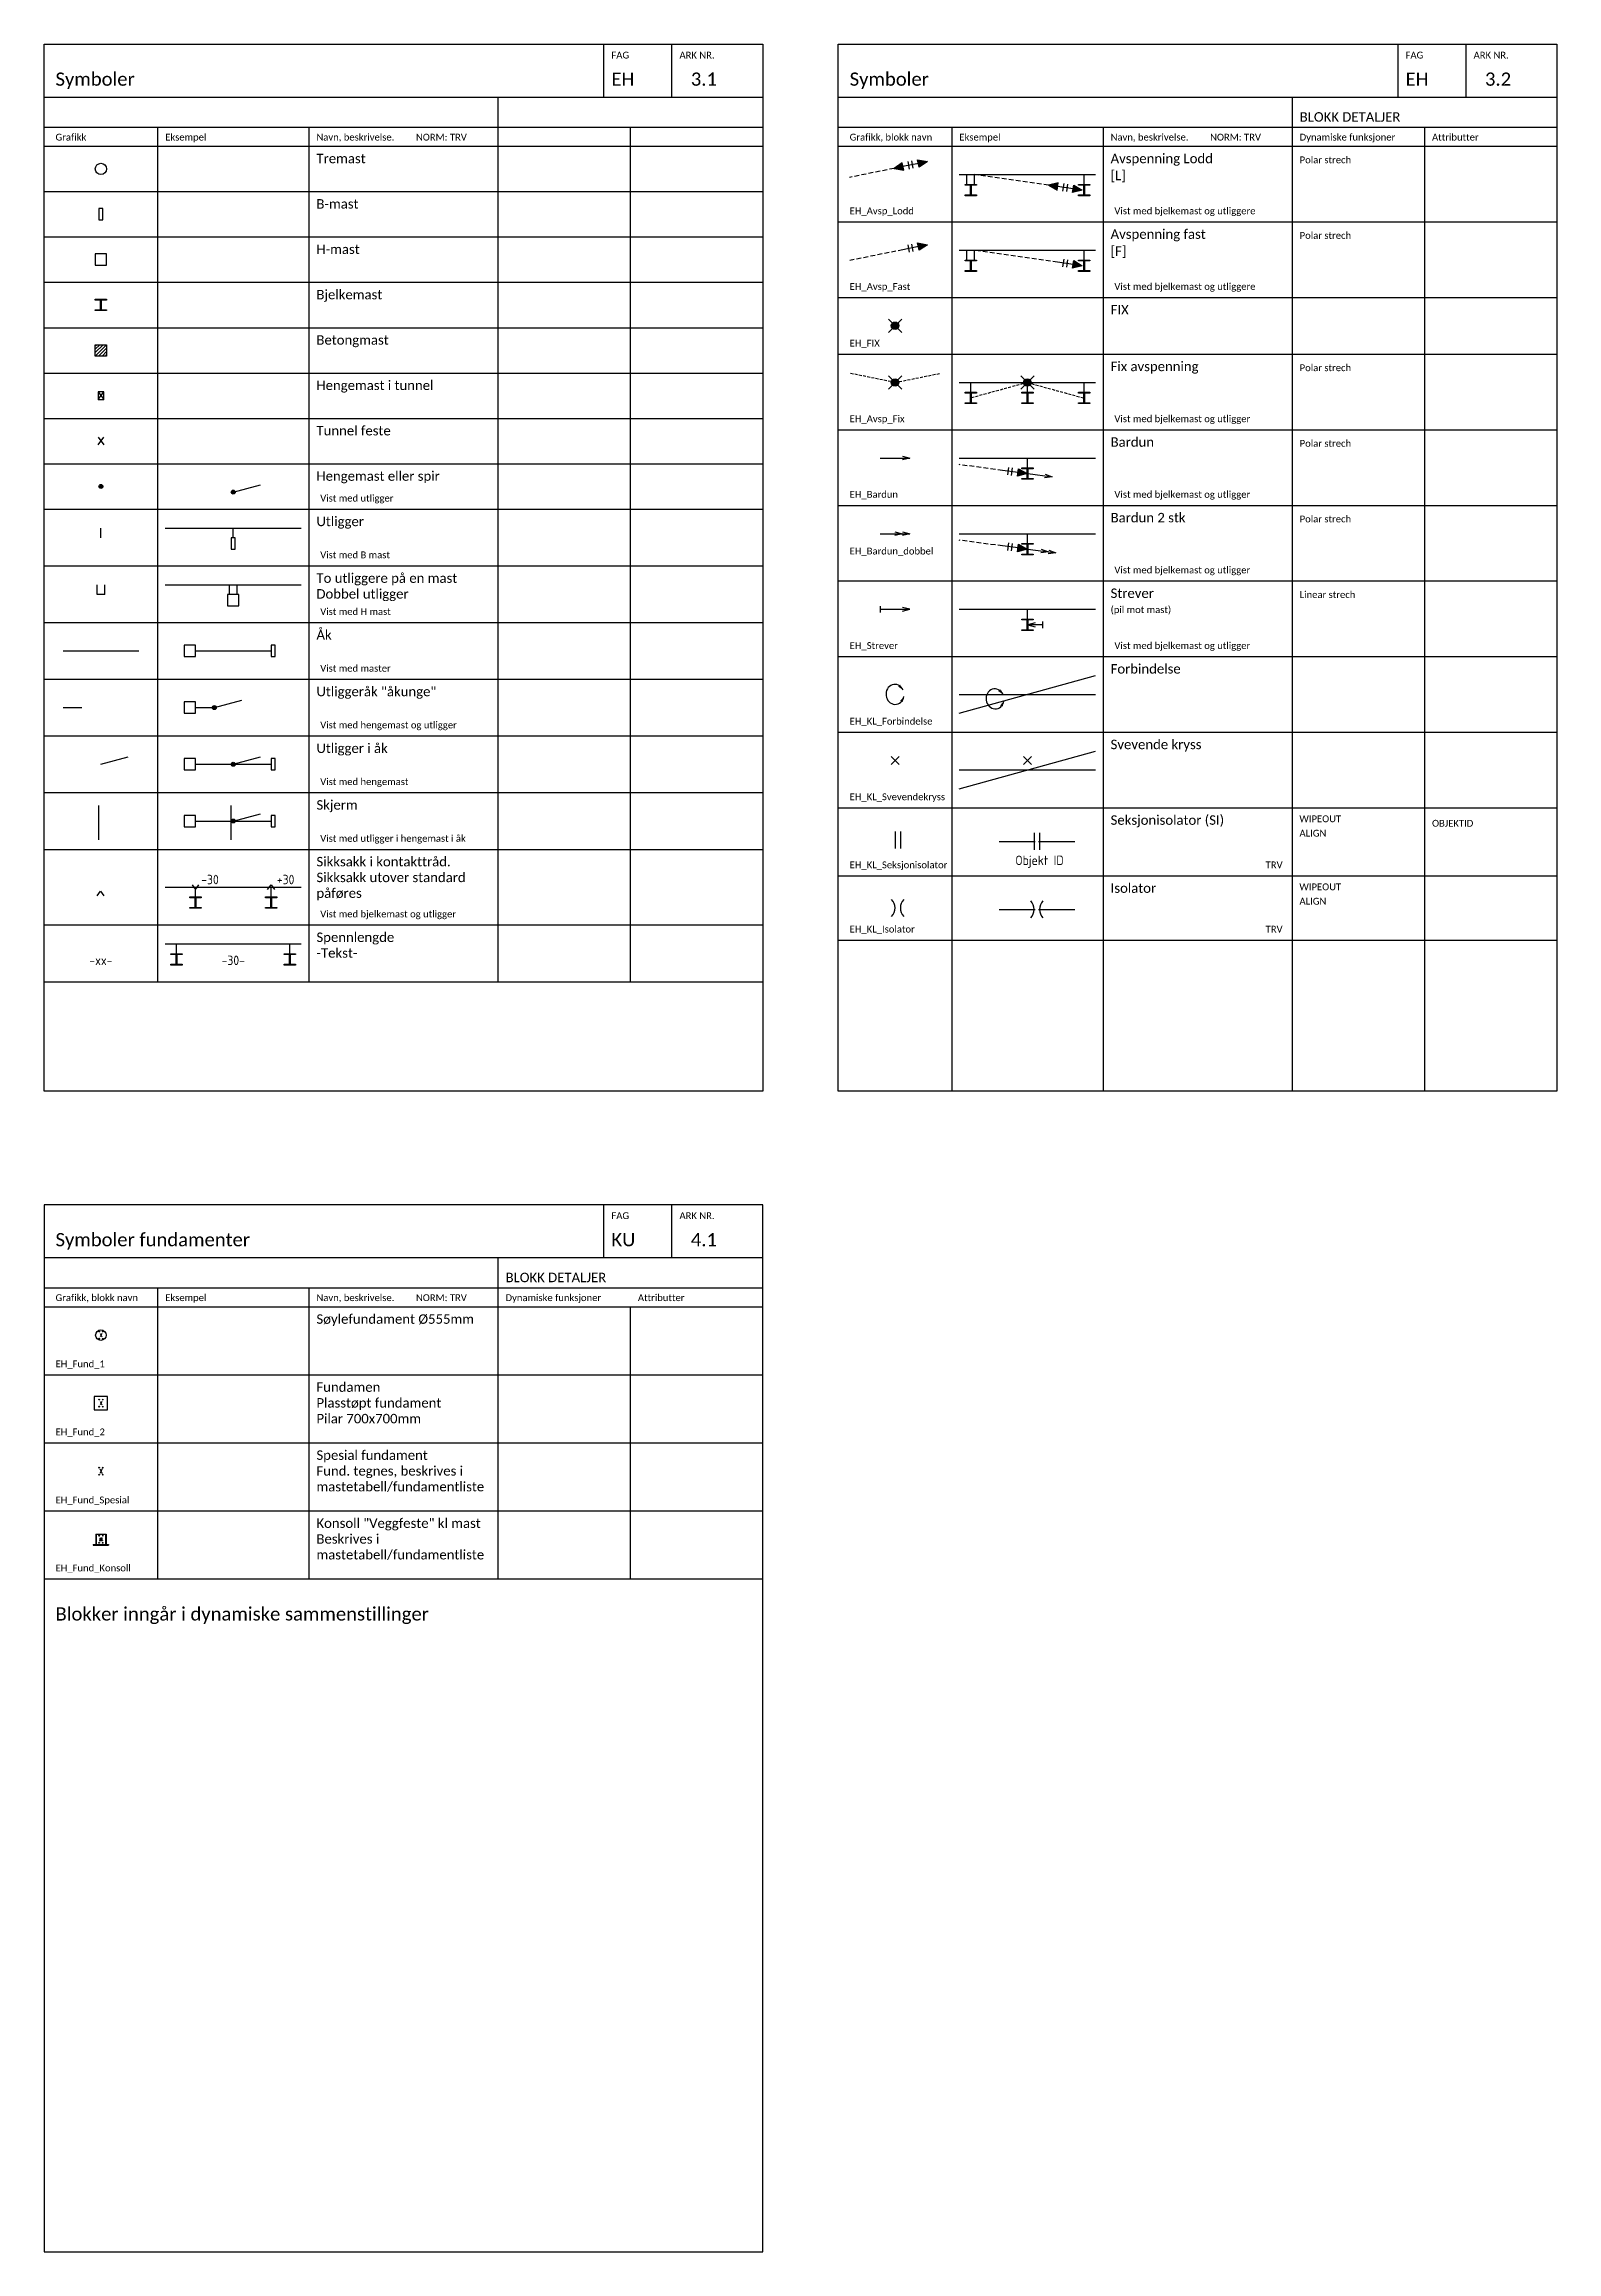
# Model space of a CAD drawing. Header units: metres. Extents: x -220 to 846, y -1228 to 277.
# Drawn here: x 0 to 400, y -921 to -337 of the extents above; entities that cross this region are included whole.
import ezdxf
from ezdxf.enums import TextEntityAlignment as Align

# ---------------------------------------------------------------- set-up
doc = ezdxf.new("R2010")
doc.units = ezdxf.units.M
doc.set_wipeout_variables(frame=1)
doc.linetypes.add('HIDDEN', pattern=[0.375, 0.25, -0.125])
doc.layers.add('-Wipeoutframe', color=7, linetype='Continuous', true_color=0xfefefe)
doc.layers.add('JBTEH_ATT_OBJEKTID', color=2, linetype='Continuous', lineweight=25)
for name, color, linetype in [('JBTEH_KL_Fundamernt', 4, 'Continuous'), ('JBTEH_KL_Mast_Komponenter', 4, 'Continuous'), ('JBTEH_KL_Mast_staal', 2, 'Continuous'), ('JBTEH_KL_Sikksakk', 5, 'Continuous'), ('JBTEH_KL_Utligger', 4, 'Continuous'), ('JBTEH_Komponenter', 4, 'Continuous'), ('JBTEH_KTL_Sort', 7, 'Continuous'), ('RAMME', 5, 'Continuous'), ('RAMME SYMBOLER', 4, 'Continuous'), ('RAMME TEKST', 7, 'Continuous')]:
    doc.layers.add(name, color=color, linetype=linetype)
doc.layers.add('JBTEH_KL_xNonPLT_Fundament_1-1 plan', color=21, linetype='Continuous', plot=False)
doc.styles.add('Calibri', font='calibri.ttf')
doc.styles.add('ISO25', font='isocp.shx', dxfattribs={"width": 0.9, "height": 2.5})

# ---------------------------------------------------------------- blocks, each defined once
blk = doc.blocks.new('*U100')
blk.add_line((0, 0), (7.875, 0))
blk.add_lwpolyline([(5.875, 0.5), (7.875, 0), (5.875, -0.5)])
blk = doc.blocks.new('*U95')
h = blk.add_hatch(color=4)
h.dxf.hatch_style = 1
h.paths.add_polyline_path([(14.29, 1.89), (13.89, 3.85), (11.73, 2.39)])
h = blk.add_hatch(color=4)
h.dxf.hatch_style = 1
h.paths.add_polyline_path([(18.38, 2.72), (17.98, 4.68), (20.55, 4.19)])
at = {"linetype": 'HIDDEN', "ltscale": 5}
blk.add_line((11.73, 2.39), (0, 0), dxfattribs=at)
at = {"color": 4}
for p, q in [((18.18, 3.7), (14.09, 2.87)), ((15.85, 2.21), (15.45, 4.17)), ((16.83, 2.41), (16.43, 4.37))]:
    blk.add_line(p, q, dxfattribs=at)
for points in [[(14.29, 1.89), (13.89, 3.85), (11.73, 2.39)], [(18.38, 2.72), (17.98, 4.68), (20.55, 4.19)]]:
    blk.add_lwpolyline(points, close=True, dxfattribs=at)
blk = doc.blocks.new('*U91')
h = blk.add_hatch(color=4)
h.dxf.hatch_style = 1
h.paths.add_polyline_path([(18.38, 2.72), (17.98, 4.68), (20.55, 4.19)])
at = {"linetype": 'HIDDEN', "ltscale": 5}
blk.add_line((14.09, 2.87), (0, 0), dxfattribs=at)
at = {"color": 4}
for p, q in [((18.18, 3.7), (14.09, 2.87)), ((15.85, 2.21), (15.45, 4.17)), ((16.83, 2.41), (16.43, 4.37))]:
    blk.add_line(p, q, dxfattribs=at)
blk.add_lwpolyline([(18.38, 2.72), (17.98, 4.68), (20.55, 4.19)], close=True, dxfattribs=at)
blk = doc.blocks.new('EH_KL_Forbinelse')
for points in [[(-0.24, 1.76, 0, 0.75, 0), (-1.25, 2.87, 0, 0, 0)], [(0, 0, 0, 0.75, 0), (-0.67, -1.34, 0, 0, 0)]]:
    blk.add_lwpolyline(points, format="xyseb")
blk.add_ellipse((-2.34, 0.57), major_axis=(-0.34, 2.63), ratio=0.899396, start_param=5.060386, end_param=10.660651)
blk = doc.blocks.new('*U104')
for p, q in [((0, 0.875), (0, -0.875)), ((0, 0), (7.875, 0)), ((7.875, 0), (5.875, 0.5)), ((5.875, -0.5), (7.875, 0))]:
    blk.add_line(p, q)
blk = doc.blocks.new('EH_FIX')
h = blk.add_hatch(color=256)
h.dxf.hatch_style = 1
edge = h.paths.add_edge_path()
edge.add_arc((0, 0), 1, 0, 360)
for p, q in [((1.77, 1.77), (-1.77, -1.77)), ((-1.77, 1.77), (1.77, -1.77))]:
    blk.add_line(p, q)
blk.add_circle((0, 0), 1)
blk = doc.blocks.new('EH_KL_Svevendekryss')
for p, q in [((-1.06, -1.06), (1.06, 1.06)), ((-1.06, 1.06), (1.06, -1.06))]:
    blk.add_line(p, q)
blk = doc.blocks.new('*U97')
h = blk.add_hatch(color=256)
h.dxf.hatch_style = 1
edge = h.paths.add_edge_path()
edge.add_arc((0, 0), 1, 0, 360)
at = {"linetype": 'HIDDEN', "ltscale": 3}
for q in [(-12, 2.44), (12, 2.44)]:
    blk.add_line((0, 0), q, dxfattribs=at)
for p, q in [((1.77, 1.77), (-1.77, -1.77)), ((-1.77, 1.77), (1.77, -1.77))]:
    blk.add_line(p, q)
blk.add_circle((0, 0), 1)
blk = doc.blocks.new('*U102')
blk.add_line((0, 0), (7.875, 0))
for points in [[(3.875, 0.5), (5.875, 0), (3.875, -0.5)], [(5.875, 0.5), (7.875, 0), (5.875, -0.5)]]:
    blk.add_lwpolyline(points)
blk = doc.blocks.new('*U96')
h = blk.add_hatch(color=4)
h.dxf.hatch_style = 1
h.paths.add_polyline_path([(21.84, -4.15), (22.12, -2.17), (19.59, -2.82)])
h = blk.add_hatch(color=4)
h.dxf.hatch_style = 1
h.paths.add_polyline_path([(25.97, -4.75), (26.25, -2.77), (28.5, -4.1)])
at = {"linetype": 'HIDDEN', "ltscale": 5}
blk.add_line((19.59, -2.82), (0, 0), dxfattribs=at)
at = {"color": 4}
for p, q in [((26.11, -3.76), (21.98, -3.16)), ((23.41, -4.38), (23.69, -2.4)), ((24.4, -4.52), (24.68, -2.54))]:
    blk.add_line(p, q, dxfattribs=at)
for points in [[(21.84, -4.15), (22.12, -2.17), (19.59, -2.82)], [(25.97, -4.75), (26.25, -2.77), (28.5, -4.1)]]:
    blk.add_lwpolyline(points, close=True, dxfattribs=at)
blk = doc.blocks.new('*U92')
h = blk.add_hatch(color=4)
h.dxf.hatch_style = 1
h.paths.add_polyline_path([(25.97, -4.75), (26.25, -2.77), (28.5, -4.1)])
at = {"linetype": 'HIDDEN', "ltscale": 5}
blk.add_line((21.98, -3.16), (0, 0), dxfattribs=at)
at = {"color": 4}
for p, q in [((26.11, -3.76), (21.98, -3.16)), ((23.41, -4.38), (23.69, -2.4)), ((24.4, -4.52), (24.68, -2.54))]:
    blk.add_line(p, q, dxfattribs=at)
blk.add_lwpolyline([(25.97, -4.75), (26.25, -2.77), (28.5, -4.1)], close=True, dxfattribs=at)
blk = doc.blocks.new('*U98')
h = blk.add_hatch(color=256)
h.dxf.hatch_style = 1
edge = h.paths.add_edge_path()
edge.add_arc((0, 0), 1, 0, 360)
at = {"linetype": 'HIDDEN', "ltscale": 3}
for q in [(-14.91, -4.1), (14.91, -4.1)]:
    blk.add_line((0, 0), q, dxfattribs=at)
for p, q in [((1.77, 1.77), (-1.77, -1.77)), ((-1.77, 1.77), (1.77, -1.77))]:
    blk.add_line(p, q)
blk.add_circle((0, 0), 1)
blk = doc.blocks.new('*U99')
blk.add_line((0, 0), (6.5, -0.86))
blk.add_lwpolyline([(4.58, -0.1), (6.5, -0.86), (4.45, -1.09)])
blk = doc.blocks.new('*U93')
h = blk.add_hatch(color=4)
h.dxf.hatch_style = 1
h.paths.add_polyline_path([(15.39, -3.05), (15.65, -1.07), (17.91, -2.37)])
at = {"linetype": 'HIDDEN', "ltscale": 5}
blk.add_line((11.38, -1.51), (0, 0), dxfattribs=at)
at = {"color": 4}
for p, q in [((15.52, -2.06), (11.38, -1.51)), ((12.82, -2.71), (13.08, -0.73)), ((13.81, -2.84), (14.08, -0.86))]:
    blk.add_line(p, q, dxfattribs=at)
blk.add_lwpolyline([(15.39, -3.05), (15.65, -1.07), (17.91, -2.37)], close=True, dxfattribs=at)
blk = doc.blocks.new('*U94')
h = blk.add_hatch(color=4)
h.dxf.hatch_style = 1
h.paths.add_polyline_path([(15.39, -3.04), (15.65, -1.05), (17.91, -2.36)])
at = {"linetype": 'HIDDEN', "ltscale": 5}
blk.add_line((11.38, -1.5), (0, 0), dxfattribs=at)
at = {"color": 4}
for p, q in [((15.52, -2.05), (11.38, -1.5)), ((12.82, -2.7), (13.08, -0.72)), ((13.81, -2.83), (14.08, -0.85))]:
    blk.add_line(p, q, dxfattribs=at)
blk.add_lwpolyline([(15.39, -3.04), (15.65, -1.05), (17.91, -2.36)], close=True, dxfattribs=at)
blk = doc.blocks.new('*U101')
blk.add_line((0, 0), (7.46, -0.97))
for points in [[(3.56, 0.04), (5.48, -0.71), (3.43, -0.95)], [(5.54, -0.22), (7.46, -0.97), (5.41, -1.21)]]:
    blk.add_lwpolyline(points)
blk = doc.blocks.new('*U103')
for p, q in [((0, 0.875), (0, -0.875)), ((0, 0), (4, 0)), ((4, 0), (2, 0.5)), ((2, -0.5), (4, 0))]:
    blk.add_line(p, q)
blk = doc.blocks.new('EH_Hengemast_aak')
h = blk.add_hatch(color=256)
h.dxf.hatch_style = 1
edge = h.paths.add_edge_path()
edge.add_arc((0, 0), 0.525, 0, 360)
blk.add_circle((0, 0), 0.525)
blk = doc.blocks.new('EH_Fund_1')
for p, q in [((-0.55, 1.07), (-0.41, 0.8)), ((-0.23, 0.45), (0.23, -0.45)), ((0.23, 0.45), (-0.23, -0.45)), ((0.55, 1.07), (0.41, 0.8)), ((-0.41, -0.8), (-0.55, -1.07)), ((0.41, -0.8), (0.55, -1.07))]:
    blk.add_line(p, q)
for centre, radius in [((0, 0), 1.39), ((-0.48, 0.94), 0.1), ((0.48, 0.94), 0.1), ((-0.48, -0.94), 0.1), ((0.48, -0.94), 0.1)]:
    blk.add_circle(centre, radius)
blk = doc.blocks.new('EH_Fund_2')
for p, q in [((-0.55, 1.07), (-0.41, 0.8)), ((0.23, 0.45), (-0.23, -0.45)), ((-0.23, 0.45), (0.23, -0.45)), ((0.55, 1.07), (0.41, 0.8)), ((-0.41, -0.8), (-0.55, -1.07)), ((0.41, -0.8), (0.55, -1.07))]:
    blk.add_line(p, q)
blk.add_lwpolyline([(-1.75, -1.75), (1.75, -1.75), (1.75, 1.75), (-1.75, 1.75)], close=True)
for centre in [(-0.48, 0.94), (0.48, 0.94), (-0.48, -0.93), (0.48, -0.93)]:
    blk.add_circle(centre, 0.1)
blk = doc.blocks.new('EH_Fund_Spesial')
for p, q in [((0.32, 0.62), (-0.32, -0.62)), ((-0.32, 0.62), (0.32, -0.62))]:
    blk.add_line(p, q)
for centre in [(-0.48, 0.94), (0.48, 0.94), (-0.48, -0.93), (0.48, -0.93)]:
    blk.add_circle(centre, 0.1)
blk = doc.blocks.new('EH_Fund_konsoll')
for p, q in [((-1.38, 1.38), (1.38, 1.38)), ((-1.38, 1.38), (-1.38, -1.38)), ((-1.25, 1.38), (-1.25, -1.38)), ((-0.55, 1.07), (-0.41, 0.8)), ((0.23, 0.45), (-0.23, -0.45)), ((-0.23, 0.45), (0.23, -0.45)), ((0.55, 1.07), (0.41, 0.8)), ((1.25, 1.38), (1.25, -1.38)), ((1.38, 1.38), (1.38, -1.38)), ((-2, -1.38), (2, -1.38)), ((-2, -1.38), (-2, -1.57)), ((-2, -1.57), (2, -1.57)), ((-1.38, -1.38), (1.38, -1.38)), ((-0.41, -0.8), (-0.55, -1.07)), ((0.41, -0.8), (0.55, -1.07)), ((2, -1.38), (2, -1.57))]:
    blk.add_line(p, q)
for centre in [(-0.48, 0.94), (0.48, 0.94), (-0.48, -0.93), (0.48, -0.93)]:
    blk.add_circle(centre, 0.1)
blk = doc.blocks.new('*U131')
at = {"layer": 'JBTEH_ATT_OBJEKTID', "style": 'ISO25'}
blk.add_attdef('OBJEKTID', text='', height=2.5, dxfattribs=at).set_placement((1.4, -6.25), align=Align.CENTER)
blk.add_wipeout([(0.302, -0.6), (0.302, 0.6), (1.098, 0.6), (1.098, -0.6)]).dxf.layer = '-Wipeoutframe'
at = {"color": 7}
for p, q in [((0, 2.25), (0, -2.25)), ((1.4, 2.25), (1.4, -2.25))]:
    blk.add_line(p, q, dxfattribs=at)
blk = doc.blocks.new('*U128')
blk.add_wipeout([(0.3, 0), (0.25, 0.6), (1.15, 0.6), (1.1, 0), (1.15, -0.6), (0.25, -0.6)]).dxf.layer = '-Wipeoutframe'
at = {"color": 7}
for centre, start, end in [((-3.2, 0), 315.32174, 44.67826), ((4.6, 0), 135.32174, 224.67826)]:
    blk.add_arc(centre, 3.2, start, end, dxfattribs=at)

msp = doc.modelspace()

# ---------------------------------------------------------------- hatches: boundary and pattern name
at = {"layer": 'JBTEH_KL_Mast_Komponenter'}
h = msp.add_hatch(dxfattribs=at)
h.set_pattern_fill('ANSI31', color=256, scale=0.2)
h.set_pattern_definition([(45, (15, -418), (-0.44901, 0.44901), [])])
h.paths.add_polyline_path([(13.5, -416.5), (16.5, -416.5), (16.5, -419.5), (13.5, -419.5)])
at = {"layer": 'JBTEH_KL_Mast_staal'}
h = msp.add_hatch(color=256, dxfattribs=at)
h.dxf.hatch_style = 1
edge = h.paths.add_edge_path()
edge.add_line((243.5, -376.9), (244.76, -376.9))
edge.add_arc((244.76, -376.75), 0.15, 270, 360)
edge.add_line((244.91, -376.75), (244.91, -374.45))
edge.add_arc((244.76, -374.45), 0.15, 0, 90)
edge.add_line((244.76, -374.3), (243.5, -374.3))
edge.add_line((243.5, -374.3), (243.5, -374.1))
edge.add_line((243.5, -374.1), (246.5, -374.1))
edge.add_line((246.5, -374.1), (246.5, -374.3))
edge.add_line((246.5, -374.3), (245.24, -374.3))
edge.add_arc((245.24, -374.45), 0.15, 90, 180)
edge.add_line((245.09, -374.45), (245.09, -376.75))
edge.add_arc((245.24, -376.75), 0.15, 180, 270)
edge.add_line((245.24, -376.9), (246.5, -376.9))
edge.add_line((246.5, -376.9), (246.5, -377.1))
edge.add_line((246.5, -377.1), (243.5, -377.1))
edge.add_line((243.5, -377.1), (243.5, -376.9))
h = msp.add_hatch(color=256, dxfattribs=at)
h.dxf.hatch_style = 1
edge = h.paths.add_edge_path()
edge.add_line((273.5, -376.9), (274.76, -376.9))
edge.add_arc((274.76, -376.75), 0.15, 270, 360)
edge.add_line((274.91, -376.75), (274.91, -374.45))
edge.add_arc((274.76, -374.45), 0.15, 0, 90)
edge.add_line((274.76, -374.3), (273.5, -374.3))
edge.add_line((273.5, -374.3), (273.5, -374.1))
edge.add_line((273.5, -374.1), (276.5, -374.1))
edge.add_line((276.5, -374.1), (276.5, -374.3))
edge.add_line((276.5, -374.3), (275.24, -374.3))
edge.add_arc((275.24, -374.45), 0.15, 90, 180)
edge.add_line((275.09, -374.45), (275.09, -376.75))
edge.add_arc((275.24, -376.75), 0.15, 180, 270)
edge.add_line((275.24, -376.9), (276.5, -376.9))
edge.add_line((276.5, -376.9), (276.5, -377.1))
edge.add_line((276.5, -377.1), (273.5, -377.1))
edge.add_line((273.5, -377.1), (273.5, -376.9))
h = msp.add_hatch(color=256, dxfattribs=at)
h.dxf.hatch_style = 1
edge = h.paths.add_edge_path()
edge.add_line((243.5, -396.9), (244.76, -396.9))
edge.add_arc((244.76, -396.75), 0.15, 270, 360)
edge.add_line((244.91, -396.75), (244.91, -394.45))
edge.add_arc((244.76, -394.45), 0.15, 0, 90)
edge.add_line((244.76, -394.3), (243.5, -394.3))
edge.add_line((243.5, -394.3), (243.5, -394.1))
edge.add_line((243.5, -394.1), (246.5, -394.1))
edge.add_line((246.5, -394.1), (246.5, -394.3))
edge.add_line((246.5, -394.3), (245.24, -394.3))
edge.add_arc((245.24, -394.45), 0.15, 90, 180)
edge.add_line((245.09, -394.45), (245.09, -396.75))
edge.add_arc((245.24, -396.75), 0.15, 180, 270)
edge.add_line((245.24, -396.9), (246.5, -396.9))
edge.add_line((246.5, -396.9), (246.5, -397.1))
edge.add_line((246.5, -397.1), (243.5, -397.1))
edge.add_line((243.5, -397.1), (243.5, -396.9))
h = msp.add_hatch(color=256, dxfattribs=at)
h.dxf.hatch_style = 1
edge = h.paths.add_edge_path()
edge.add_line((273.5, -396.9), (274.76, -396.9))
edge.add_arc((274.76, -396.75), 0.15, 270, 360)
edge.add_line((274.91, -396.75), (274.91, -394.45))
edge.add_arc((274.76, -394.45), 0.15, 0, 90)
edge.add_line((274.76, -394.3), (273.5, -394.3))
edge.add_line((273.5, -394.3), (273.5, -394.1))
edge.add_line((273.5, -394.1), (276.5, -394.1))
edge.add_line((276.5, -394.1), (276.5, -394.3))
edge.add_line((276.5, -394.3), (275.24, -394.3))
edge.add_arc((275.24, -394.45), 0.15, 90, 180)
edge.add_line((275.09, -394.45), (275.09, -396.75))
edge.add_arc((275.24, -396.75), 0.15, 180, 270)
edge.add_line((275.24, -396.9), (276.5, -396.9))
edge.add_line((276.5, -396.9), (276.5, -397.1))
edge.add_line((276.5, -397.1), (273.5, -397.1))
edge.add_line((273.5, -397.1), (273.5, -396.9))
h = msp.add_hatch(color=256, dxfattribs=at)
h.dxf.hatch_style = 1
edge = h.paths.add_edge_path()
edge.add_line((13.5, -407.3), (14.76, -407.3))
edge.add_arc((14.76, -407.15), 0.15, 270, 360)
edge.add_line((14.91, -407.15), (14.91, -404.85))
edge.add_arc((14.76, -404.85), 0.15, 0, 90)
edge.add_line((14.76, -404.7), (13.5, -404.7))
edge.add_line((13.5, -404.7), (13.5, -404.5))
edge.add_line((13.5, -404.5), (16.5, -404.5))
edge.add_line((16.5, -404.5), (16.5, -404.7))
edge.add_line((16.5, -404.7), (15.24, -404.7))
edge.add_arc((15.24, -404.85), 0.15, 90, 180)
edge.add_line((15.09, -404.85), (15.09, -407.15))
edge.add_arc((15.24, -407.15), 0.15, 180, 270)
edge.add_line((15.24, -407.3), (16.5, -407.3))
edge.add_line((16.5, -407.3), (16.5, -407.5))
edge.add_line((16.5, -407.5), (13.5, -407.5))
edge.add_line((13.5, -407.5), (13.5, -407.3))
h = msp.add_hatch(color=256, dxfattribs=at)
h.dxf.hatch_style = 1
edge = h.paths.add_edge_path()
edge.add_line((243.5, -431.9), (244.76, -431.9))
edge.add_arc((244.76, -431.75), 0.15, 270, 360)
edge.add_line((244.91, -431.75), (244.91, -429.45))
edge.add_arc((244.76, -429.45), 0.15, 0, 90)
edge.add_line((244.76, -429.3), (243.5, -429.3))
edge.add_line((243.5, -429.3), (243.5, -429.1))
edge.add_line((243.5, -429.1), (246.5, -429.1))
edge.add_line((246.5, -429.1), (246.5, -429.3))
edge.add_line((246.5, -429.3), (245.24, -429.3))
edge.add_arc((245.24, -429.45), 0.15, 90, 180)
edge.add_line((245.09, -429.45), (245.09, -431.75))
edge.add_arc((245.24, -431.75), 0.15, 180, 270)
edge.add_line((245.24, -431.9), (246.5, -431.9))
edge.add_line((246.5, -431.9), (246.5, -432.1))
edge.add_line((246.5, -432.1), (243.5, -432.1))
edge.add_line((243.5, -432.1), (243.5, -431.9))
h = msp.add_hatch(color=256, dxfattribs=at)
h.dxf.hatch_style = 1
edge = h.paths.add_edge_path()
edge.add_line((258.5, -431.9), (259.76, -431.9))
edge.add_arc((259.76, -431.75), 0.15, 270, 360)
edge.add_line((259.91, -431.75), (259.91, -429.45))
edge.add_arc((259.76, -429.45), 0.15, 0, 90)
edge.add_line((259.76, -429.3), (258.5, -429.3))
edge.add_line((258.5, -429.3), (258.5, -429.1))
edge.add_line((258.5, -429.1), (261.5, -429.1))
edge.add_line((261.5, -429.1), (261.5, -429.3))
edge.add_line((261.5, -429.3), (260.24, -429.3))
edge.add_arc((260.24, -429.45), 0.15, 90, 180)
edge.add_line((260.09, -429.45), (260.09, -431.75))
edge.add_arc((260.24, -431.75), 0.15, 180, 270)
edge.add_line((260.24, -431.9), (261.5, -431.9))
edge.add_line((261.5, -431.9), (261.5, -432.1))
edge.add_line((261.5, -432.1), (258.5, -432.1))
edge.add_line((258.5, -432.1), (258.5, -431.9))
h = msp.add_hatch(color=256, dxfattribs=at)
h.dxf.hatch_style = 1
edge = h.paths.add_edge_path()
edge.add_line((273.5, -431.9), (274.76, -431.9))
edge.add_arc((274.76, -431.75), 0.15, 270, 360)
edge.add_line((274.91, -431.75), (274.91, -429.45))
edge.add_arc((274.76, -429.45), 0.15, 0, 90)
edge.add_line((274.76, -429.3), (273.5, -429.3))
edge.add_line((273.5, -429.3), (273.5, -429.1))
edge.add_line((273.5, -429.1), (276.5, -429.1))
edge.add_line((276.5, -429.1), (276.5, -429.3))
edge.add_line((276.5, -429.3), (275.24, -429.3))
edge.add_arc((275.24, -429.45), 0.15, 90, 180)
edge.add_line((275.09, -429.45), (275.09, -431.75))
edge.add_arc((275.24, -431.75), 0.15, 180, 270)
edge.add_line((275.24, -431.9), (276.5, -431.9))
edge.add_line((276.5, -431.9), (276.5, -432.1))
edge.add_line((276.5, -432.1), (273.5, -432.1))
edge.add_line((273.5, -432.1), (273.5, -431.9))
h = msp.add_hatch(color=256, dxfattribs=at)
h.dxf.hatch_style = 1
edge = h.paths.add_edge_path()
edge.add_line((258.5, -451.9), (259.76, -451.9))
edge.add_arc((259.76, -451.75), 0.15, 270, 360)
edge.add_line((259.91, -451.75), (259.91, -449.45))
edge.add_arc((259.76, -449.45), 0.15, 0, 90)
edge.add_line((259.76, -449.3), (258.5, -449.3))
edge.add_line((258.5, -449.3), (258.5, -449.1))
edge.add_line((258.5, -449.1), (261.5, -449.1))
edge.add_line((261.5, -449.1), (261.5, -449.3))
edge.add_line((261.5, -449.3), (260.24, -449.3))
edge.add_arc((260.24, -449.45), 0.15, 90, 180)
edge.add_line((260.09, -449.45), (260.09, -451.75))
edge.add_arc((260.24, -451.75), 0.15, 180, 270)
edge.add_line((260.24, -451.9), (261.5, -451.9))
edge.add_line((261.5, -451.9), (261.5, -452.1))
edge.add_line((261.5, -452.1), (258.5, -452.1))
edge.add_line((258.5, -452.1), (258.5, -451.9))
h = msp.add_hatch(color=256, dxfattribs=at)
h.dxf.hatch_style = 1
edge = h.paths.add_edge_path()
edge.add_line((258.5, -471.9), (259.76, -471.9))
edge.add_arc((259.76, -471.75), 0.15, 270, 360)
edge.add_line((259.91, -471.75), (259.91, -469.45))
edge.add_arc((259.76, -469.45), 0.15, 0, 90)
edge.add_line((259.76, -469.3), (258.5, -469.3))
edge.add_line((258.5, -469.3), (258.5, -469.1))
edge.add_line((258.5, -469.1), (261.5, -469.1))
edge.add_line((261.5, -469.1), (261.5, -469.3))
edge.add_line((261.5, -469.3), (260.24, -469.3))
edge.add_arc((260.24, -469.45), 0.15, 90, 180)
edge.add_line((260.09, -469.45), (260.09, -471.75))
edge.add_arc((260.24, -471.75), 0.15, 180, 270)
edge.add_line((260.24, -471.9), (261.5, -471.9))
edge.add_line((261.5, -471.9), (261.5, -472.1))
edge.add_line((261.5, -472.1), (258.5, -472.1))
edge.add_line((258.5, -472.1), (258.5, -471.9))
h = msp.add_hatch(color=256, dxfattribs=at)
h.dxf.hatch_style = 1
edge = h.paths.add_edge_path()
edge.add_line((258.5, -491.9), (259.76, -491.9))
edge.add_arc((259.76, -491.75), 0.15, 270, 360)
edge.add_line((259.91, -491.75), (259.91, -489.45))
edge.add_arc((259.76, -489.45), 0.15, 0, 90)
edge.add_line((259.76, -489.3), (258.5, -489.3))
edge.add_line((258.5, -489.3), (258.5, -489.1))
edge.add_line((258.5, -489.1), (261.5, -489.1))
edge.add_line((261.5, -489.1), (261.5, -489.3))
edge.add_line((261.5, -489.3), (260.24, -489.3))
edge.add_arc((260.24, -489.45), 0.15, 90, 180)
edge.add_line((260.09, -489.45), (260.09, -491.75))
edge.add_arc((260.24, -491.75), 0.15, 180, 270)
edge.add_line((260.24, -491.9), (261.5, -491.9))
edge.add_line((261.5, -491.9), (261.5, -492.1))
edge.add_line((261.5, -492.1), (258.5, -492.1))
edge.add_line((258.5, -492.1), (258.5, -491.9))
h = msp.add_hatch(color=256, dxfattribs=at)
h.dxf.hatch_style = 1
edge = h.paths.add_edge_path()
edge.add_line((38.5, -565.4), (39.76, -565.4))
edge.add_arc((39.76, -565.25), 0.15, 270, 360)
edge.add_line((39.91, -565.25), (39.91, -562.95))
edge.add_arc((39.76, -562.95), 0.15, 0, 90)
edge.add_line((39.76, -562.8), (38.5, -562.8))
edge.add_line((38.5, -562.8), (38.5, -562.6))
edge.add_line((38.5, -562.6), (41.5, -562.6))
edge.add_line((41.5, -562.6), (41.5, -562.8))
edge.add_line((41.5, -562.8), (40.24, -562.8))
edge.add_arc((40.24, -562.95), 0.15, 90, 180)
edge.add_line((40.09, -562.95), (40.09, -565.25))
edge.add_arc((40.24, -565.25), 0.15, 180, 270)
edge.add_line((40.24, -565.4), (41.5, -565.4))
edge.add_line((41.5, -565.4), (41.5, -565.6))
edge.add_line((41.5, -565.6), (38.5, -565.6))
edge.add_line((38.5, -565.6), (38.5, -565.4))
h = msp.add_hatch(color=256, dxfattribs=at)
h.dxf.hatch_style = 1
edge = h.paths.add_edge_path()
edge.add_line((58.5, -565.4), (59.76, -565.4))
edge.add_arc((59.76, -565.25), 0.15, 270, 360)
edge.add_line((59.91, -565.25), (59.91, -562.95))
edge.add_arc((59.76, -562.95), 0.15, 0, 90)
edge.add_line((59.76, -562.8), (58.5, -562.8))
edge.add_line((58.5, -562.8), (58.5, -562.6))
edge.add_line((58.5, -562.6), (61.5, -562.6))
edge.add_line((61.5, -562.6), (61.5, -562.8))
edge.add_line((61.5, -562.8), (60.24, -562.8))
edge.add_arc((60.24, -562.95), 0.15, 90, 180)
edge.add_line((60.09, -562.95), (60.09, -565.25))
edge.add_arc((60.24, -565.25), 0.15, 180, 270)
edge.add_line((60.24, -565.4), (61.5, -565.4))
edge.add_line((61.5, -565.4), (61.5, -565.6))
edge.add_line((61.5, -565.6), (58.5, -565.6))
edge.add_line((58.5, -565.6), (58.5, -565.4))
h = msp.add_hatch(color=256, dxfattribs=at)
h.dxf.hatch_style = 1
edge = h.paths.add_edge_path()
edge.add_line((33.5, -580.4), (34.76, -580.4))
edge.add_arc((34.76, -580.25), 0.15, 270, 360)
edge.add_line((34.91, -580.25), (34.91, -577.95))
edge.add_arc((34.76, -577.95), 0.15, 0, 90)
edge.add_line((34.76, -577.8), (33.5, -577.8))
edge.add_line((33.5, -577.8), (33.5, -577.6))
edge.add_line((33.5, -577.6), (36.5, -577.6))
edge.add_line((36.5, -577.6), (36.5, -577.8))
edge.add_line((36.5, -577.8), (35.24, -577.8))
edge.add_arc((35.24, -577.95), 0.15, 90, 180)
edge.add_line((35.09, -577.95), (35.09, -580.25))
edge.add_arc((35.24, -580.25), 0.15, 180, 270)
edge.add_line((35.24, -580.4), (36.5, -580.4))
edge.add_line((36.5, -580.4), (36.5, -580.6))
edge.add_line((36.5, -580.6), (33.5, -580.6))
edge.add_line((33.5, -580.6), (33.5, -580.4))
h = msp.add_hatch(color=256, dxfattribs=at)
h.dxf.hatch_style = 1
edge = h.paths.add_edge_path()
edge.add_line((63.5, -580.4), (64.76, -580.4))
edge.add_arc((64.76, -580.25), 0.15, 270, 360)
edge.add_line((64.91, -580.25), (64.91, -577.95))
edge.add_arc((64.76, -577.95), 0.15, 0, 90)
edge.add_line((64.76, -577.8), (63.5, -577.8))
edge.add_line((63.5, -577.8), (63.5, -577.6))
edge.add_line((63.5, -577.6), (66.5, -577.6))
edge.add_line((66.5, -577.6), (66.5, -577.8))
edge.add_line((66.5, -577.8), (65.24, -577.8))
edge.add_arc((65.24, -577.95), 0.15, 90, 180)
edge.add_line((65.09, -577.95), (65.09, -580.25))
edge.add_arc((65.24, -580.25), 0.15, 180, 270)
edge.add_line((65.24, -580.4), (66.5, -580.4))
edge.add_line((66.5, -580.4), (66.5, -580.6))
edge.add_line((66.5, -580.6), (63.5, -580.6))
edge.add_line((63.5, -580.6), (63.5, -580.4))

# ---------------------------------------------------------------- linework, layer by layer
at = {"color": 8}
for p, q in [((120, -352), (120, -508)), ((330, -352), (330, -532))]:
    msp.add_line(p, q, dxfattribs=at)
for p, q in [((242, -371.5), (278, -371.5)), ((242, -391.5), (278, -391.5)), ((242, -426.5), (278, -426.5)), ((242, -446.5), (278, -446.5)), ((242, -466.5), (278, -466.5)), ((242, -486.5), (278, -486.5)), ((242, -514), (278, -504)), ((242, -509), (278, -509)), ((242, -534), (278, -524)), ((242, -529), (278, -529))]:
    msp.add_line(p, q)
at = {"layer": 'JBTEH_KL_Mast_Komponenter'}
for p, q in [((14.25, -431), (15.75, -429)), ((14.25, -429), (15.75, -431)), ((14.25, -443), (15.75, -441)), ((14.25, -441), (15.75, -443))]:
    msp.add_line(p, q, dxfattribs=at)
for points in [[(13.5, -416.5), (16.5, -416.5), (16.5, -419.5), (13.5, -419.5)], [(14.25, -431), (15.75, -431), (15.75, -429), (14.25, -429)]]:
    msp.add_lwpolyline(points, close=True, dxfattribs=at)
msp.add_circle((15, -370), 1.5, dxfattribs=at)
at = {"layer": 'JBTEH_KL_Mast_staal'}
for points in [[(243.5, -376.9), (244.76, -376.9, 0.414214), (244.91, -376.75), (244.91, -374.45, 0.414214), (244.76, -374.3), (243.5, -374.3), (243.5, -374.1), (246.5, -374.1), (246.5, -374.3), (245.24, -374.3, 0.414214), (245.09, -374.45), (245.09, -376.75, 0.414214), (245.24, -376.9), (246.5, -376.9), (246.5, -377.1), (243.5, -377.1)], [(273.5, -376.9), (274.76, -376.9, 0.414214), (274.91, -376.75), (274.91, -374.45, 0.414214), (274.76, -374.3), (273.5, -374.3), (273.5, -374.1), (276.5, -374.1), (276.5, -374.3), (275.24, -374.3, 0.414214), (275.09, -374.45), (275.09, -376.75, 0.414214), (275.24, -376.9), (276.5, -376.9), (276.5, -377.1), (273.5, -377.1)], [(243.5, -396.9), (244.76, -396.9, 0.414214), (244.91, -396.75), (244.91, -394.45, 0.414214), (244.76, -394.3), (243.5, -394.3), (243.5, -394.1), (246.5, -394.1), (246.5, -394.3), (245.24, -394.3, 0.414214), (245.09, -394.45), (245.09, -396.75, 0.414214), (245.24, -396.9), (246.5, -396.9), (246.5, -397.1), (243.5, -397.1)], [(273.5, -396.9), (274.76, -396.9, 0.414214), (274.91, -396.75), (274.91, -394.45, 0.414214), (274.76, -394.3), (273.5, -394.3), (273.5, -394.1), (276.5, -394.1), (276.5, -394.3), (275.24, -394.3, 0.414214), (275.09, -394.45), (275.09, -396.75, 0.414214), (275.24, -396.9), (276.5, -396.9), (276.5, -397.1), (273.5, -397.1)], [(13.5, -407.3), (14.76, -407.3, 0.414214), (14.91, -407.15), (14.91, -404.85, 0.414214), (14.76, -404.7), (13.5, -404.7), (13.5, -404.5), (16.5, -404.5), (16.5, -404.7), (15.24, -404.7, 0.414214), (15.09, -404.85), (15.09, -407.15, 0.414214), (15.24, -407.3), (16.5, -407.3), (16.5, -407.5), (13.5, -407.5)], [(243.5, -431.9), (244.76, -431.9, 0.414214), (244.91, -431.75), (244.91, -429.45, 0.414214), (244.76, -429.3), (243.5, -429.3), (243.5, -429.1), (246.5, -429.1), (246.5, -429.3), (245.24, -429.3, 0.414214), (245.09, -429.45), (245.09, -431.75, 0.414214), (245.24, -431.9), (246.5, -431.9), (246.5, -432.1), (243.5, -432.1)], [(258.5, -431.9), (259.76, -431.9, 0.414214), (259.91, -431.75), (259.91, -429.45, 0.414214), (259.76, -429.3), (258.5, -429.3), (258.5, -429.1), (261.5, -429.1), (261.5, -429.3), (260.24, -429.3, 0.414214), (260.09, -429.45), (260.09, -431.75, 0.414214), (260.24, -431.9), (261.5, -431.9), (261.5, -432.1), (258.5, -432.1)], [(273.5, -431.9), (274.76, -431.9, 0.414214), (274.91, -431.75), (274.91, -429.45, 0.414214), (274.76, -429.3), (273.5, -429.3), (273.5, -429.1), (276.5, -429.1), (276.5, -429.3), (275.24, -429.3, 0.414214), (275.09, -429.45), (275.09, -431.75, 0.414214), (275.24, -431.9), (276.5, -431.9), (276.5, -432.1), (273.5, -432.1)], [(258.5, -451.9), (259.76, -451.9, 0.414214), (259.91, -451.75), (259.91, -449.45, 0.414214), (259.76, -449.3), (258.5, -449.3), (258.5, -449.1), (261.5, -449.1), (261.5, -449.3), (260.24, -449.3, 0.414214), (260.09, -449.45), (260.09, -451.75, 0.414214), (260.24, -451.9), (261.5, -451.9), (261.5, -452.1), (258.5, -452.1)], [(258.5, -471.9), (259.76, -471.9, 0.414214), (259.91, -471.75), (259.91, -469.45, 0.414214), (259.76, -469.3), (258.5, -469.3), (258.5, -469.1), (261.5, -469.1), (261.5, -469.3), (260.24, -469.3, 0.414214), (260.09, -469.45), (260.09, -471.75, 0.414214), (260.24, -471.9), (261.5, -471.9), (261.5, -472.1), (258.5, -472.1)], [(258.5, -491.9), (259.76, -491.9, 0.414214), (259.91, -491.75), (259.91, -489.45, 0.414214), (259.76, -489.3), (258.5, -489.3), (258.5, -489.1), (261.5, -489.1), (261.5, -489.3), (260.24, -489.3, 0.414214), (260.09, -489.45), (260.09, -491.75, 0.414214), (260.24, -491.9), (261.5, -491.9), (261.5, -492.1), (258.5, -492.1)], [(38.5, -565.4), (39.76, -565.4, 0.414214), (39.91, -565.25), (39.91, -562.95, 0.414214), (39.76, -562.8), (38.5, -562.8), (38.5, -562.6), (41.5, -562.6), (41.5, -562.8), (40.24, -562.8, 0.414214), (40.09, -562.95), (40.09, -565.25, 0.414214), (40.24, -565.4), (41.5, -565.4), (41.5, -565.6), (38.5, -565.6)], [(58.5, -565.4), (59.76, -565.4, 0.414214), (59.91, -565.25), (59.91, -562.95, 0.414214), (59.76, -562.8), (58.5, -562.8), (58.5, -562.6), (61.5, -562.6), (61.5, -562.8), (60.24, -562.8, 0.414214), (60.09, -562.95), (60.09, -565.25, 0.414214), (60.24, -565.4), (61.5, -565.4), (61.5, -565.6), (58.5, -565.6)], [(33.5, -580.4), (34.76, -580.4, 0.414214), (34.91, -580.25), (34.91, -577.95, 0.414214), (34.76, -577.8), (33.5, -577.8), (33.5, -577.6), (36.5, -577.6), (36.5, -577.8), (35.24, -577.8, 0.414214), (35.09, -577.95), (35.09, -580.25, 0.414214), (35.24, -580.4), (36.5, -580.4), (36.5, -580.6), (33.5, -580.6)], [(63.5, -580.4), (64.76, -580.4, 0.414214), (64.91, -580.25), (64.91, -577.95, 0.414214), (64.76, -577.8), (63.5, -577.8), (63.5, -577.6), (66.5, -577.6), (66.5, -577.8), (65.24, -577.8, 0.414214), (65.09, -577.95), (65.09, -580.25, 0.414214), (65.24, -580.4), (66.5, -580.4), (66.5, -580.6), (63.5, -580.6)]]:
    msp.add_lwpolyline(points, format="xyb", close=True, dxfattribs=at)
for points in [[(14.48, -383.5), (15.53, -383.5), (15.53, -380.5), (14.48, -380.5)], [(13.5, -395.5), (16.5, -395.5), (16.5, -392.5), (13.5, -392.5)], [(49.48, -470.6), (50.53, -470.6), (50.53, -467.6), (49.48, -467.6)], [(48.5, -485.6), (51.5, -485.6), (51.5, -482.6), (48.5, -482.6)], [(37, -499), (40, -499), (40, -496), (37, -496)], [(60, -499), (61.05, -499), (61.05, -496), (60, -496)], [(37, -514), (40, -514), (40, -511), (37, -511)], [(37, -529), (40, -529), (40, -526), (37, -526)], [(60, -529), (61.05, -529), (61.05, -526), (60, -526)], [(37, -544), (40, -544), (40, -541), (37, -541)], [(60, -544), (61.05, -544), (61.05, -541), (60, -541)]]:
    msp.add_lwpolyline(points, close=True, dxfattribs=at)
at = {"layer": 'JBTEH_KL_Sikksakk'}
for p, q in [((32, -465), (68, -465)), ((32, -480), (68, -480)), ((32, -560), (68, -560)), ((39.1, -559.4), (40, -560.6)), ((40, -560.6), (40.9, -559.4)), ((59.1, -560.6), (60, -559.4)), ((60, -559.4), (60.9, -560.6)), ((14, -562.29), (14.9, -561.09)), ((14.9, -561.09), (15.8, -562.29)), ((32, -575), (68, -575))]:
    msp.add_line(p, q, dxfattribs=at)
at = {"layer": 'JBTEH_KL_Utligger'}
for p, q in [((244, -374.1), (244, -371.5)), ((246, -374.1), (246, -371.5)), ((275, -374.1), (275, -371.5)), ((244, -394.1), (244, -391.5)), ((246, -394.1), (246, -391.5)), ((275, -394.1), (275, -391.5)), ((245, -429.1), (245, -426.5)), ((260, -429.1), (260, -426.5)), ((275, -429.1), (275, -426.5)), ((260, -449.1), (260, -446.5)), ((50, -455.5), (57.24, -453.56)), ((15, -467.6), (15, -465)), ((50, -467.6), (50, -465)), ((260, -469.1), (260, -466.5)), ((14, -482.6), (14, -480)), ((16, -482.6), (14, -482.6)), ((16, -482.6), (16, -480)), ((49, -482.6), (49, -480)), ((51, -482.6), (51, -480)), ((260, -489.1), (260, -486.5)), ((5, -497.5), (25, -497.5)), ((40, -497.5), (60, -497.5)), ((5, -512.5), (10, -512.5)), ((40, -512.5), (45, -512.5)), ((45, -512.5), (52.24, -510.56)), ((15, -527.5), (22.24, -525.56)), ((50, -527.5), (57.24, -525.56)), ((40, -527.5), (60, -527.5)), ((14.48, -547.44), (14.48, -538.44)), ((40, -542.5), (60, -542.5)), ((49.48, -547.44), (49.48, -538.44)), ((50, -542.5), (57.24, -540.56)), ((40, -562.6), (40, -560)), ((60, -562.6), (60, -560)), ((35, -577.6), (35, -575)), ((65, -577.6), (65, -575))]:
    msp.add_line(p, q, dxfattribs=at)
at = {"layer": 'JBTEH_KL_xNonPLT_Fundament_1-1 plan'}
for p, q in [((14.6, -732.78), (15.4, -732.78)), ((14.6, -732.78), (14.6, -732.81)), ((14.6, -732.81), (15.4, -732.81)), ((14.73, -732.22), (15.28, -732.22)), ((14.73, -732.22), (14.73, -732.78)), ((14.73, -732.78), (15.28, -732.78)), ((14.75, -732.22), (14.75, -732.78)), ((15.25, -732.22), (15.25, -732.78)), ((15.28, -732.22), (15.28, -732.78)), ((15.4, -732.78), (15.4, -732.81))]:
    msp.add_line(p, q, dxfattribs=at)
for centre in [(14.9, -732.31), (14.9, -732.69), (15.1, -732.31), (15.1, -732.69)]:
    msp.add_circle(centre, 0.01, dxfattribs=at)
at = {"layer": 'JBTEH_KTL_Sort'}
for p, q in [((252.5, -547.9), (272.5, -547.9)), ((252.5, -565.9), (272.5, -565.9))]:
    msp.add_line(p, q, dxfattribs=at)
at = {"layer": 'RAMME'}
for p, q in [((0, -351), (190, -351)), ((210, -351), (400, -351)), ((0, -658), (190, -658))]:
    msp.add_line(p, q, dxfattribs=at)
for points in [[(190, -614), (0, -614), (0, -337), (190, -337)], [(400, -614), (210, -614), (210, -337), (400, -337)], [(190, -644), (0, -644), (0, -921), (190, -921)]]:
    msp.add_lwpolyline(points, close=True, dxfattribs=at)
at = {"layer": 'RAMME SYMBOLER'}
for p, q in [((148, -351), (148, -337)), ((166, -351), (166, -337)), ((358, -351), (358, -337)), ((376, -351), (376, -337)), ((120, -351), (120, -585)), ((330, -351), (330, -614)), ((0, -359), (190, -359)), ((30, -359), (30, -585)), ((70, -359), (70, -585)), ((155, -359), (155, -585)), ((210, -359), (400, -359)), ((240, -359), (240, -614)), ((280, -359), (280, -614)), ((365, -359), (365, -614)), ((0, -364), (190, -364)), ((210, -364), (400, -364)), ((0, -376), (190, -376)), ((210, -384), (400, -384)), ((0, -388), (190, -388)), ((0, -400), (190, -400)), ((210, -404), (400, -404)), ((0, -412), (190, -412)), ((210, -419), (400, -419)), ((0, -424), (190, -424)), ((0, -436), (190, -436)), ((210, -439), (400, -439)), ((0, -448), (190, -448)), ((0, -460), (190, -460)), ((210, -459), (400, -459)), ((0, -475), (190, -475)), ((210, -479), (400, -479)), ((0, -490), (190, -490)), ((210, -499), (400, -499)), ((0, -505), (190, -505)), ((210, -519), (400, -519)), ((0, -520), (190, -520)), ((0, -535), (190, -535)), ((210, -539), (400, -539)), ((0, -550), (190, -550)), ((210, -557), (400, -557)), ((0, -570), (190, -570)), ((210, -574), (400, -574)), ((0, -585), (190, -585)), ((148, -658), (148, -644)), ((166, -658), (166, -644)), ((120, -658), (120, -711)), ((0, -666), (190, -666)), ((0, -671), (190, -671)), ((30, -666), (30, -743)), ((70, -666), (70, -743)), ((120, -671), (120, -743)), ((155, -671), (155, -743)), ((0, -689), (190, -689)), ((0, -707), (190, -707)), ((0, -725), (190, -725)), ((0, -743), (190, -743))]:
    msp.add_line(p, q, dxfattribs=at)

# ---------------------------------------------------------------- block references
at = {"layer": 'JBTEH_KL_Fundamernt'}
for name, p in [('EH_Fund_1', (15, -678.5)), ('EH_Fund_2', (15, -696.5)), ('EH_Fund_Spesial', (15, -714.5)), ('EH_Fund_konsoll', (15, -732.5))]:
    msp.add_blockref(name, p, dxfattribs=at)
at = {"layer": 'JBTEH_KL_Mast_Komponenter'}
msp.add_blockref('EH_Hengemast_aak', (15, -454), dxfattribs=at)
at = {"layer": 'JBTEH_Komponenter'}
for name, p in [('*U95', (213, -372.25)), ('*U96', (246, -371.5)), ('*U91', (213, -394.25)), ('*U92', (246, -391.5)), ('EH_FIX', (225, -411.5)), ('*U97', (225, -426.5)), ('*U98', (260, -426.5)), ('*U100', (221.06, -446.5)), ('*U93', (242, -448.23)), ('EH_Hengemast_aak', (50, -455.5)), ('*U99', (260.09, -450.61)), ('*U102', (221.06, -466.5)), ('*U94', (242, -468.23)), ('*U101', (260.09, -470.61)), ('*U104', (221.06, -486.5)), ('EH_KL_Forbinelse', (227.34, -509.57)), ('EH_KL_Forbinelse', (253.79, -510.76)), ('EH_Hengemast_aak', (45, -512.5)), ('EH_KL_Svevendekryss', (225, -526.5)), ('EH_KL_Svevendekryss', (260, -526.5)), ('EH_Hengemast_aak', (50, -527.5)), ('EH_Hengemast_aak', (50, -542.5))]:
    msp.add_blockref(name, p, dxfattribs=at)
at = {"layer": 'JBTEH_Komponenter', "rotation": 180}
msp.add_blockref('*U103', (264.09, -490.6), dxfattribs=at)

# ---------------------------------------------------------------- texts
at = {"color": 2, "style": 'ISO25'}
for s, p in [('-30', (41.52, -559.23)), ('+30', (61.52, -559.23))]:
    msp.add_text(s, height=2.5, dxfattribs=at).set_placement(p)
for s, p in [('-30-', (50, -580.6)), ('-xx-', (15, -580.6))]:
    msp.add_text(s, height=2.5, dxfattribs=at).set_placement(p, align=Align.CENTER)
at = {"layer": 'RAMME TEKST', "linetype": 'ByBlock', "style": 'Calibri'}
for s, height, p in [('Symboler', 3.5, (3, -348)), ('FAG', 1.8, (150, -340.8)), ('EH', 3.5, (150, -348)), ('ARK NR.', 1.8, (168, -340.8)), ('3.1', 3.5, (171, -348)), ('Symboler', 3.5, (213, -348)), ('FAG', 1.8, (360, -340.8)), ('EH', 3.5, (360, -348)), ('ARK NR.', 1.8, (378, -340.8)), ('3.2', 3.5, (381, -348)), ('BLOKK DETALJER', 2.5, (332, -357.5)), ('Grafikk', 1.8, (3, -362.5)), ('Eksempel', 1.8, (32, -362.5)), ('Navn, beskrivelse.         NORM: TRV', 1.8, (72, -362.5)), ('Grafikk, blokk navn', 1.8, (213, -362.5)), ('Eksempel', 1.8, (242, -362.5)), ('Navn, beskrivelse.         NORM: TRV', 1.8, (282, -362.5)), ('Dynamiske funksjoner', 1.8, (332, -362.5)), ('Attributter', 1.8, (367, -362.5)), ('Avspenning Lodd', 2.5, (282, -368.5)), ('Polar strech', 1.8, (332, -368.5)), ('[L]', 2.5, (282, -373)), ('EH_Avsp_Lodd', 1.8, (213, -382)), ('Vist med bjelkemast og utliggere', 1.8, (283, -382)), ('Avspenning fast', 2.5, (282, -388.5)), ('[F]', 2.5, (282, -393)), ('Polar strech', 1.8, (332, -388.5)), ('EH_Avsp_Fast', 1.8, (213, -402)), ('Vist med bjelkemast og utliggere', 1.8, (283, -402)), ('FIX', 2.5, (282, -408.5)), ('EH_FIX', 1.8, (213, -417)), ('Fix avspenning', 2.5, (282, -423.5)), ('Polar strech', 1.8, (332, -423.5)), ('EH_Avsp_Fix', 1.8, (213, -437)), ('Vist med bjelkemast og utligger', 1.8, (283, -437)), ('Bardun', 2.5, (282, -443.5)), ('Polar strech', 1.8, (332, -443.5)), ('EH_Bardun', 1.8, (213, -457)), ('Vist med bjelkemast og utligger', 1.8, (283, -457)), ('Vist med utligger', 1.8, (73, -458)), ('Bardun 2 stk', 2.5, (282, -463.5)), ('Polar strech', 1.8, (332, -463.5)), ('Vist med B mast', 1.8, (73, -473)), ('EH_Bardun_dobbel', 1.8, (213, -472)), ('Vist med bjelkemast og utligger', 1.8, (283, -477)), ('Strever', 2.5, (282, -483.5)), ('Linear strech', 1.8, (332, -483.5)), ('Vist med H mast', 1.8, (73, -488)), ('(pil mot mast)', 1.8, (282, -487.5)), ('EH_Strever', 1.8, (213, -497)), ('Vist med bjelkemast og utligger', 1.8, (283, -497)), ('Vist med master ', 1.8, (73, -503)), ('Forbindelse', 2.5, (282, -503.5)), ('Vist med hengemast og utligger ', 1.8, (73, -518)), ('EH_KL_Forbindelse', 1.8, (213, -517)), ('Svevende kryss', 2.5, (282, -523.5)), ('Vist med hengemast ', 1.8, (73, -533)), ('EH_KL_Svevendekryss', 1.8, (213, -537)), ('Vist med utligger i hengemast i åk', 1.8, (73, -548)), ('EH_KL_Seksjonisolator', 1.8, (213, -555)), ('TRV', 1.8, (323, -555)), ('Vist med bjelkemast og utligger', 1.8, (73, -568)), ('EH_KL_Isolator', 1.8, (213, -572)), ('TRV', 1.8, (323, -572)), ('FAG', 1.8, (150, -647.8)), ('ARK NR.', 1.8, (168, -647.8)), ('Symboler fundamenter', 3.5, (3, -655)), ('KU', 3.5, (150, -655)), ('4.1', 3.5, (171, -655)), ('BLOKK DETALJER', 2.5, (122, -664.5)), ('Grafikk, blokk navn', 1.8, (3, -669.5)), ('Eksempel', 1.8, (32, -669.5)), ('Navn, beskrivelse.         NORM: TRV', 1.8, (72, -669.5)), ('Dynamiske funksjoner', 1.8, (122, -669.5)), ('Attributter', 1.8, (157, -669.5)), ('Søylefundament Ø555mm', 2.5, (72, -675.5)), ('EH_Fund_1', 1.8, (3, -687)), ('EH_Fund_2', 1.8, (3, -705)), ('EH_Fund_Spesial', 1.8, (3, -723)), ('EH_Fund_Konsoll', 1.8, (3, -741)), ('Blokker inngår i dynamiske sammenstillinger', 3.5, (3, -754))]:
    msp.add_text(s, height=height, dxfattribs=at).set_placement(p)
at = {"layer": 'RAMME TEKST', "style": 'Calibri'}
for s, p in [('WIPEOUT', (331.92, -542.82)), ('OBJEKTID', (367, -544)), ('ALIGN', (331.95, -546.62)), ('WIPEOUT', (331.92, -560.82)), ('ALIGN', (331.95, -564.62))]:
    msp.add_text(s, height=1.8, dxfattribs=at).set_placement(p)
at = {"layer": 'RAMME TEKST', "linetype": 'ByBlock', "char_height": 2.5, "attachment_point": 1, "style": 'Calibri'}
for s, width, heights, insert in [('Tremast', 46, [0], (72, -366)), ('B-mast', 46, [0], (72, -378)), ('H-mast', 46, [0], (72, -390)), ('Bjelkemast', 46, [0], (72, -402)), ('Betongmast', 46, [0], (72, -414)), ('Hengemast i tunnel', 46, [0], (72, -426)), ('Tunnel feste', 46, [0], (72, -438)), ('Hengemast eller spir', 46, [0], (72, -450)), ('Utligger', 46, [11.4], (72, -462)), ('To utliggere på en mast\\PDobbel utligger', 46, [11.9], (72, -477)), ('Åk ', 46, [0], (72, -492)), ('Utliggeråk "åkunge"', 46, [0], (72, -507)), ('Utligger i åk', 46, [0], (72, -522)), ('Skjerm', 46, [0], (72, -537)), ('Seksjonisolator (SI)', 46, [0], (282, -541)), ('Sikksakk i kontakttråd.\\PSikksakk utover standard påføres', 48, [0], (72, -552)), ('Isolator', 46, [0], (282, -559)), ('Spennlengde\\P-Tekst-', 46, [11.4], (72, -572))]:
    msp.add_mtext_dynamic_manual_height_columns(s, width=width, gutter_width=6.5, heights=heights, dxfattribs=dict(at, insert=insert))
at = {"layer": 'RAMME TEKST', "char_height": 2.5, "attachment_point": 1, "style": 'Calibri'}
for s, insert, width in [('Fundamen \\PPlasstøpt fundament\\PPilar 700x700mm', (72, -691), 45.9712), ('Spesial fundament\\PFund. tegnes, beskrives i mastetabell/fundamentliste', (72, -709), 46), ('Konsoll "Veggfeste" kl mast\\PBeskrives i mastetabell/fundamentliste', (72, -727), 48)]:
    msp.add_mtext(s, dxfattribs=dict(at, insert=insert, width=width))

# ---------------------------------------------------------------- next in the draw order: block references
at = {"layer": 'JBTEH_Komponenter'}
for name, p in [('*U131', (225, -547.5)), ('*U128', (225, -565.5)), ('*U128', (261.8, -565.9))]:
    msp.add_blockref(name, p, dxfattribs=at)
msp.add_blockref('*U131', (261.8, -547.9), dxfattribs=at).add_auto_attribs({'OBJEKTID': 'Objekt ID'})

doc.saveas('drawing.dxf')
